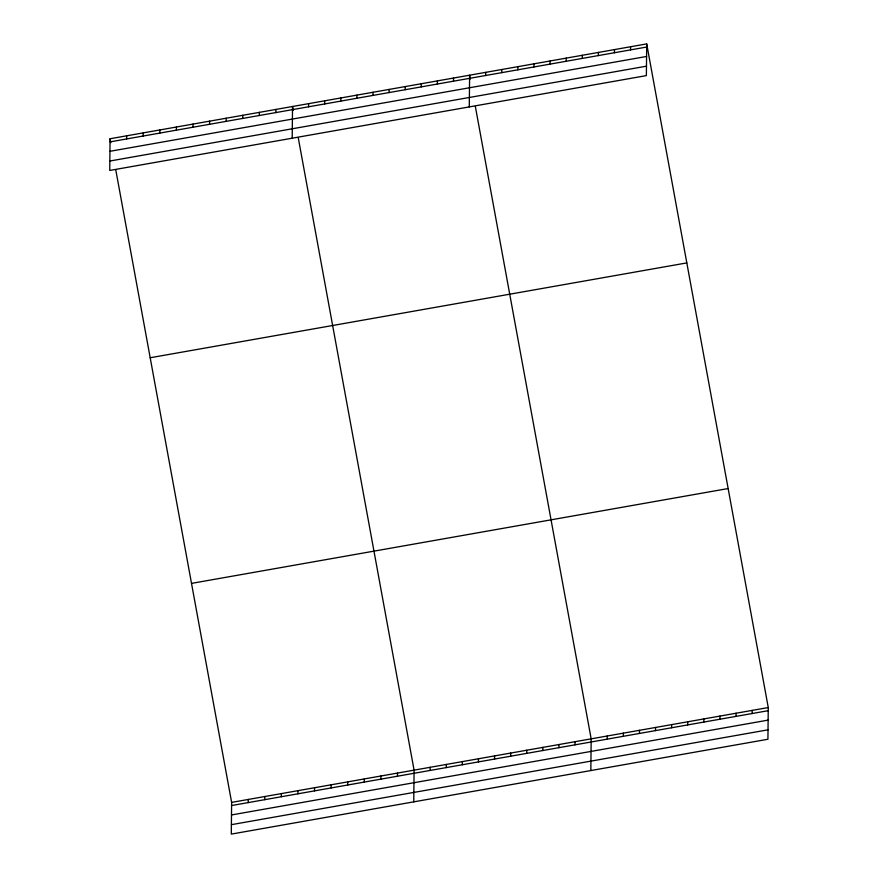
<?xml version="1.0" encoding="UTF-8"?>
<svg xmlns="http://www.w3.org/2000/svg" width="878" height="878" viewBox="0 0 878 878"><rect width="100%" height="100%" fill="white"/><g stroke="black" fill="none" stroke-linecap="round" stroke-linejoin="round"><path stroke-width="1.32" d="M110.079 138.746L109.739 170.453L646.373 75.607L646.702 43.9L110.079 138.746L110.793 142.653M126.63 138.954L126.662 135.816M143.213 136.024L143.246 132.885M159.807 133.094L159.84 129.955M176.39 130.163L176.423 127.025M192.973 127.222L193.006 124.083M209.568 124.292L209.601 121.153M226.151 121.362L226.184 118.223M115.808 170.036L231.627 802.393L231.298 834.1L767.921 739.254L768.261 707.547L646.702 43.9M242.734 118.431L242.767 115.292M248.189 802.602L248.222 799.463M259.317 115.501L259.35 112.362M264.772 799.671L264.805 796.533M275.911 112.571L275.944 109.432M281.355 796.73L281.388 793.591M292.198 138.208L292.528 106.501L293.241 110.408M297.949 793.8L297.982 790.661M308.595 106.787L308.628 103.648M314.533 790.869L314.565 787.731M324.695 103.944L324.728 100.805M331.116 787.939L331.149 784.8M340.796 101.102L340.829 97.963M347.71 785.009L347.743 781.87M356.885 98.259L356.918 95.12M364.293 782.078L364.326 778.94M372.985 95.406L373.018 92.267M380.876 779.148L380.909 776.009M389.086 92.563L389.119 89.424M397.46 776.218L397.493 773.079M405.186 89.721L405.219 86.582M413.757 801.855L414.087 770.149L298.257 137.78M421.286 86.878L421.319 83.739M430.154 770.434L430.187 767.295M437.387 84.025L437.42 80.886M446.243 767.591L446.276 764.453M453.487 81.182L453.52 78.043M462.344 764.749L462.377 761.61M469.28 106.907L469.609 75.201L470.334 79.108M478.444 761.895L478.477 758.757M485.677 75.497L485.71 72.358M494.544 759.053L494.577 755.914M501.777 72.644L501.81 69.505M510.645 756.21L510.678 753.072M517.877 69.801L517.91 66.662M526.745 753.368L526.778 750.229M533.978 66.958L534.011 63.82M542.845 750.514L542.878 747.376M550.078 64.116L550.111 60.977M558.935 747.672L558.968 744.533M566.178 61.262L566.211 58.124M575.035 744.829L575.068 741.69M582.268 58.42L582.301 55.281M590.839 770.555L591.168 738.848L475.349 106.49M598.368 55.577L598.401 52.439M607.236 739.133L607.269 735.994M614.468 52.735L614.501 49.596M623.336 736.291L623.369 733.152M630.569 49.881L630.602 46.743M639.436 733.448L639.469 730.309M655.537 730.606L655.57 727.467M671.626 727.752L671.659 724.613M687.726 724.91L687.759 721.771M703.827 722.067L703.86 718.928M719.927 719.225L719.96 716.086M736.027 716.371L736.06 713.232M752.128 713.529L752.161 710.39M110.046 141.885L646.669 47.039M109.948 151.312L646.57 56.466M109.838 161.025L646.471 66.179M150.193 357.752L686.815 262.906M191.514 583.387L728.147 488.541M231.627 802.393L768.261 707.547M231.594 805.532L768.228 710.686M231.496 814.96L768.129 720.114M231.397 824.672L768.02 729.827"/></g></svg>
